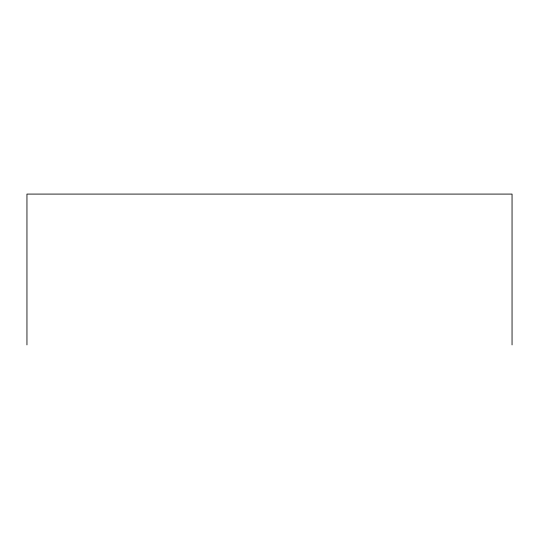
<?xml version="1.0" encoding="UTF-8"?>
<svg xmlns="http://www.w3.org/2000/svg" width="539" height="539" viewBox="0 0 539 539"><rect width="100%" height="100%" fill="white"/><g stroke="black" fill="none" stroke-linecap="round" stroke-linejoin="round"><path stroke-width="0.81" d="M512.05 344.913L512.05 194.087L26.95 194.087L26.95 344.913"/></g></svg>
